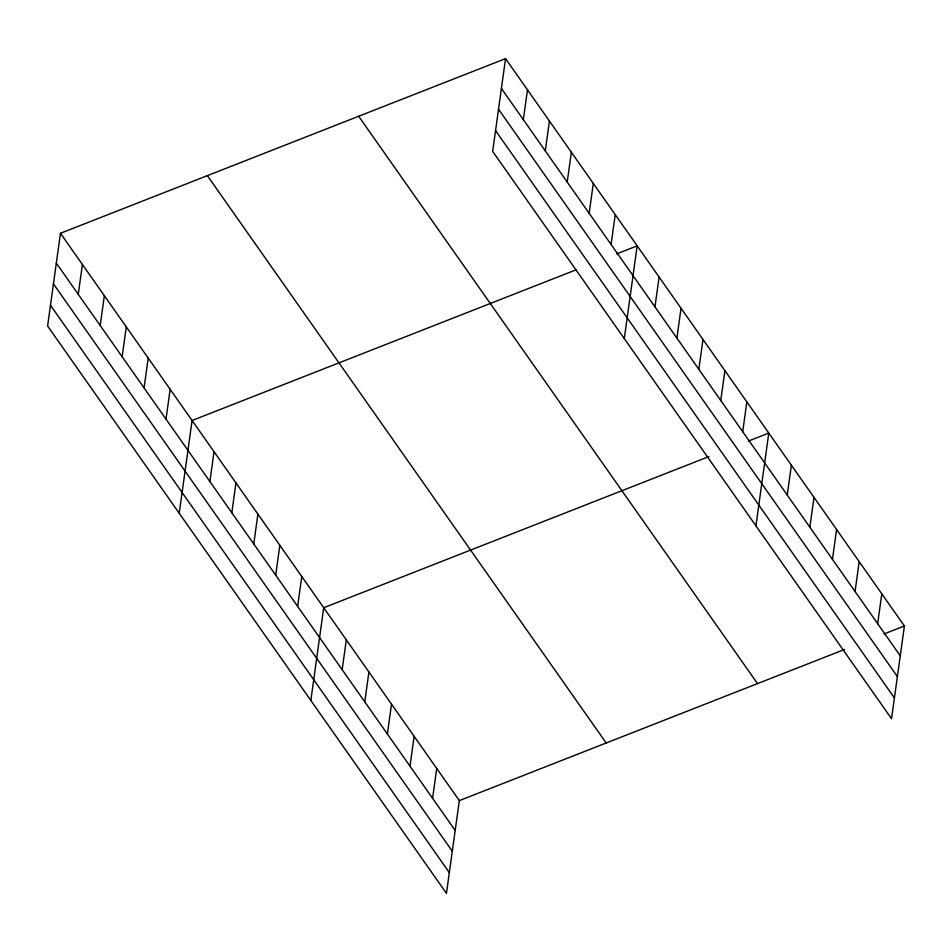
<?xml version="1.0" encoding="UTF-8"?>
<svg xmlns="http://www.w3.org/2000/svg" width="952" height="952" viewBox="0 0 952 952"><rect width="100%" height="100%" fill="white"/><g stroke="black" fill="none" stroke-linecap="round" stroke-linejoin="round"><path stroke-width="1.43" d="M60.464 233.288L47.6 326.024L446.452 893.369L459.328 800.62L60.464 233.288L505.548 58.631L904.4 625.976L891.536 718.712L492.672 151.38L505.548 58.631M78.266 294.323L82.407 264.489M100.198 325.536L104.339 295.691M122.142 356.738L126.283 326.893M144.073 387.94L148.214 358.095M166.017 419.142L170.158 389.297M179.226 513.247L192.09 420.51L575.972 269.868M209.892 481.545L214.033 451.712M231.824 512.759L235.965 482.914M253.767 543.961L257.909 514.116M275.699 575.163L279.84 545.317M297.631 606.365L301.772 576.519M310.84 700.47L323.716 607.733L708.954 456.555M342.173 669.72L346.314 639.875M364.771 701.874L368.912 672.029M387.381 734.016L391.522 704.183M409.979 766.17L414.12 736.324M523.338 119.678L527.479 89.833M432.577 798.323L436.718 768.478M545.282 150.88L549.423 121.035M567.213 182.082L571.355 152.237M589.157 213.284L593.298 183.439M611.089 244.485L615.23 214.652M624.298 338.603L637.162 245.854L616.765 253.863M654.964 306.901L659.105 277.056M676.896 338.103L681.037 308.258M698.839 369.305L702.981 339.459M720.771 400.506L724.912 370.673M742.715 431.708L746.856 401.875M755.924 525.825L768.788 433.077L748.391 441.085M787.244 495.064L791.386 465.23M809.854 527.218L813.996 497.372M832.453 559.371L836.594 529.526M855.051 591.513L859.192 561.668M877.661 623.667L881.802 593.822M459.328 800.62L844.567 649.454M884.003 633.972L904.4 625.976M501.406 88.465L900.259 655.809M498.527 109.23L897.379 676.574M495.552 130.614L894.416 697.959M358.666 116.263L757.53 683.607M207.346 175.644L606.198 742.988M56.323 263.121L455.187 830.465M53.443 283.886L452.307 851.231M50.48 305.271L449.332 872.615"/></g></svg>
